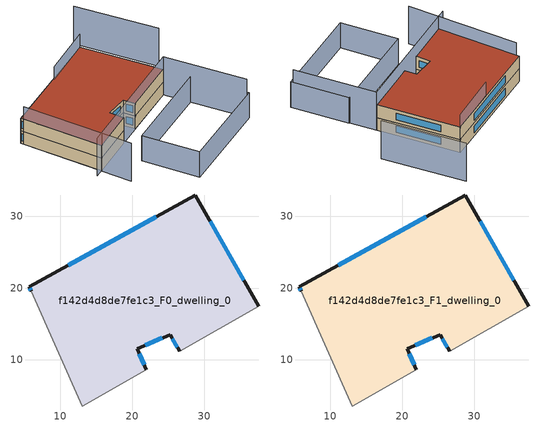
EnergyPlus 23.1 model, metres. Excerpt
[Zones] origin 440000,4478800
f142d4d8de7fe1c3_F0_dwelling_0
 floor ground (EU_floor_Construction): 28.76,32.96 37.6,17.44 26.58,11.22 25.28,13.51 20.71,11.57 21.96,8.61 13.05,3.57 5.92,19.55 5.67,20.15 z0
 wall outside (EU_wall_Construction): 21.96,8.61 20.71,11.57 25.28,13.51 26.58,11.22 / 37.6,17.44 28.76,32.96 5.67,20.15 5.92,19.55 z0:3
 wall adiabatic (EU_wall_Construction): 26.58,11.22 37.6,17.44 / 5.92,19.55 13.05,3.57 21.96,8.61 z0:3
 window (EU_Window_Construction): 25.58,12.97 26.28,11.76 / 21.78,12.03 24.21,13.06 / 21.66,9.3 21,10.88 / 5.73,20.01 5.86,19.69 / 23.35,29.96 11.07,23.15 / 35.53,21.08 30.83,29.33 z0.7:2.3
f142d4d8de7fe1c3_F1_dwelling_0
 floor to f142d4d8de7fe1c3_F0_dwelling_0 (EU_floor_Construction): 28.76,32.96 37.6,17.44 26.58,11.22 25.28,13.51 20.71,11.57 21.96,8.61 13.05,3.57 5.92,19.55 5.67,20.15 z3
 wall outside (EU_wall_Construction): 21.96,8.61 20.71,11.57 25.28,13.51 26.58,11.22 / 37.6,17.44 28.76,32.96 5.67,20.15 5.92,19.55 z3:6
 wall adiabatic (EU_wall_Construction): 26.58,11.22 37.6,17.44 / 5.92,19.55 13.05,3.57 21.96,8.61 z3:6
 window (EU_Window_Construction): 25.58,12.97 26.28,11.76 / 21.78,12.03 24.21,13.06 / 21.66,9.3 21,10.88 / 5.73,20.01 5.86,19.69 / 23.35,29.96 11.07,23.15 / 35.53,21.08 30.83,29.33 z3.7:5.3
 roof outside (EU_roof_Construction): 26.58,11.22 37.6,17.44 28.76,32.96 5.67,20.15 5.92,19.55 13.05,3.57 21.96,8.61 20.71,11.57 25.28,13.51 z6
shading: 21.34,1.81 40.61,12.45 / 40.61,12.45 46.68,1.47 / 46.68,1.47 27.4,-9.17 / 27.4,-9.17 21.34,1.81 z0:6; 11.41,2.65 37.6,17.45 / 37.6,17.45 46.4,1.9 / 5.92,19.55 15.77,-2.54 / 42.42,25.73 33.37,41.39 / 28.76,32.96 18.41,26.97 z0:9
[Building]
EU S2 Campaign: North Axis=0; Terrain=City; Solar Distribution=FullExterior
[Site:Location]
Madrid: Latitude=40.5; Longitude=-3.5; Time Zone=1; Elevation=609
[SizingPeriod:WeatherFileDays]
AnnualSizingPeriod: Begin Month=1; Begin Day of Month=1; End Month=12; End Day of Month=31; Day of Week for Start Day=Monday; Use Weather File Daylight Saving Period=No; Use Weather File Rain and Snow Indicators=No
[MATERIAL]
EU_InternalMass_Material: Roughness=MediumRough; Thickness=0.1; Conductivity=1; Density=1800; Specific Heat=900; Thermal Absorptance=0.9; Solar Absorptance=0.7; Visible Absorptance=0.7
[MATERIAL:NOMASS] Roughness=MediumRough; Thermal Absorptance=0.9; Solar Absorptance=0.7; Visible Absorptance=0.7
Name | Thermal Resistance
EU_wall_NoMass | 0.419739
EU_roof_NoMass | 0.352165
EU_floor_NoMass | 0.608284
[WINDOWMATERIAL:SIMPLEGLAZINGSYSTEM]
EU_Window_SimpleGlazing: UFactor=4.8352; Solar Heat Gain Coefficient=0.85; Visible Transmittance=0.85
[CONSTRUCTION]
EU_wall_Construction: EU_wall_NoMass
EU_roof_Construction: EU_roof_NoMass
EU_floor_Construction: EU_floor_NoMass
EU_Window_Construction: EU_Window_SimpleGlazing
EU_InternalMass_Construction: EU_InternalMass_Material
[ZONE] Type=1; Multiplier=1; Ceiling Height=autocalculate; Volume=1426.83; Floor Area=autocalculate; Part of Total Floor Area=Yes
f142d4d8de7fe1c3_F0_dwelling_0; f142d4d8de7fe1c3_F1_dwelling_0
[INTERNALMASS] Construction=EU_InternalMass_Construction; Surface Area=475.611
Name | Zone or ZoneList
f142d4d8de7fe1c3_F0_dwelling_0_EU_InternalMass | f142d4d8de7fe1c3_F0_dwelling_0
f142d4d8de7fe1c3_F1_dwelling_0_EU_InternalMass | f142d4d8de7fe1c3_F1_dwelling_0
[OTHEREQUIPMENT] Fuel Type=Electricity; Design Level Calculation Method=Watts/Area; Power per Zone Floor Area=1; Fraction Latent=0; Fraction Radiant=0; Fraction Lost=0; Carbon Dioxide Generation Rate=0; EndUse Subcategory=EU_Step8_InternalGains
Name | Zone or ZoneList or Space or SpaceList | Schedule
EU_Step8_InternalGain_f142d4d8de7fe1c3_F0_dwelling_0_f000 | f142d4d8de7fe1c3_F0_dwelling_0 | EU_Step8_GainSchedule_f142d4d8de7fe1c3_F0_dwelling_0_f000
EU_Step8_InternalGain_f142d4d8de7fe1c3_F1_dwelling_0_f000 | f142d4d8de7fe1c3_F1_dwelling_0 | EU_Step8_GainSchedule_f142d4d8de7fe1c3_F1_dwelling_0_f000
[ZONEVENTILATION:DESIGNFLOWRATE] Schedule=EU_AlwaysOn; Design Flow Rate Calculation Method=AirChanges/Hour; Air Changes per Hour=0.703302; Ventilation Type=Natural; Fan Pressure Rise=0; Fan Total Efficiency=1; Constant Term Coefficient=1; Temperature Term Coefficient=0; Velocity Term Coefficient=0; Velocity Squared Term Coefficient=0; Minimum Indoor Temperature=-100; Maximum Indoor Temperature=100; Delta Temperature=-100; Minimum Outdoor Temperature=-100; Maximum Outdoor Temperature=100; Maximum Wind Speed=40
Name | Zone or ZoneList or Space or SpaceList
EU_ConstantAir_f142d4d8de7fe1c3_F0_dwelling_0 | f142d4d8de7fe1c3_F0_dwelling_0
EU_ConstantAir_f142d4d8de7fe1c3_F1_dwelling_0 | f142d4d8de7fe1c3_F1_dwelling_0
[HVACTEMPLATE:THERMOSTAT] Constant Heating Setpoint=20; Constant Cooling Setpoint=50
EU_HeatOnly_f142d4d8de7fe1c3_F0_dwelling_0; EU_HeatOnly_f142d4d8de7fe1c3_F1_dwelling_0
[HVACTEMPLATE:ZONE:IDEALLOADSAIRSYSTEM] System Availability Schedule=EU_AlwaysOn; Maximum Heating Supply Air Temperature=50; Minimum Cooling Supply Air Temperature=13; Maximum Heating Supply Air Humidity Ratio=0.0156; Minimum Cooling Supply Air Humidity Ratio=0.0077; Heating Limit=NoLimit; Cooling Limit=NoLimit; Heating Availability Schedule=EU_AlwaysOn; Cooling Availability Schedule=EU_CoolingOff; Dehumidification Control Type=ConstantSensibleHeatRatio; Cooling Sensible Heat Ratio=0.7; Dehumidification Setpoint=60; Humidification Control Type=None; Humidification Setpoint=30; Outdoor Air Method=None; Outdoor Air Flow Rate per Person=0.00944; Outdoor Air Flow Rate per Zone Floor Area=0; Outdoor Air Flow Rate per Zone=0; Demand Controlled Ventilation Type=None; Outdoor Air Economizer Type=NoEconomizer; Heat Recovery Type=None; Sensible Heat Recovery Effectiveness=0.7; Latent Heat Recovery Effectiveness=0.65
Name | Template Thermostat
f142d4d8de7fe1c3_F0_dwelling_0 | EU_HeatOnly_f142d4d8de7fe1c3_F0_dwelling_0
f142d4d8de7fe1c3_F1_dwelling_0 | EU_HeatOnly_f142d4d8de7fe1c3_F1_dwelling_0
[SIZING:ZONE] Zone Cooling Design Supply Air Temperature Input Method=SupplyAirTemperature; Zone Cooling Design Supply Air Temperature=13; Zone Heating Design Supply Air Temperature Input Method=SupplyAirTemperature; Zone Heating Design Supply Air Temperature=50; Zone Cooling Design Supply Air Humidity Ratio=0.008; Zone Heating Design Supply Air Humidity Ratio=0.008; Cooling Design Air Flow Method=DesignDay; Cooling Design Air Flow Rate=0; Cooling Minimum Air Flow per Zone Floor Area=0.000762; Cooling Minimum Air Flow=0; Cooling Minimum Air Flow Fraction=0.2; Heating Design Air Flow Method=DesignDay; Heating Design Air Flow Rate=0; Heating Maximum Air Flow per Zone Floor Area=0.002032; Heating Maximum Air Flow=0.141576; Heating Maximum Air Flow Fraction=0.3; Account for Dedicated Outdoor Air System=No; Dedicated Outdoor Air System Control Strategy=NeutralSupplyAir; Dedicated Outdoor Air Low Setpoint Temperature for Design=autosize; Dedicated Outdoor Air High Setpoint Temperature for Design=autosize; Zone Load Sizing Method=Sensible Load Only No Latent Load; Zone Latent Cooling Design Supply Air Humidity Ratio Input Method=HumidityRatioDifference; Zone Cooling Design Supply Air Humidity Ratio Difference=0.005; Zone Latent Heating Design Supply Air Humidity Ratio Input Method=HumidityRatioDifference; Zone Humidification Design Supply Air Humidity Ratio Difference=0.005
f142d4d8de7fe1c3_F0_dwelling_0; f142d4d8de7fe1c3_F1_dwelling_0
[SCHEDULE:CONSTANT]
Name | Hourly Value
EU_AlwaysOn | 1
EU_CoolingOff | 0
[SCHEDULE:FILE] Column Number=1; Rows to Skip at Top=0; Number of Hours of Data=8760; Column Separator=Comma; Interpolate to Timestep=No; Minutes per Item=60; Adjust Schedule for Daylight Savings=Yes
Name | File
EU_Step8_GainSchedule_f142d4d8de7fe1c3_F0_dwelling_0_f000 | ../../schedules/f142d4d8de7fe1c3/f142d4d8de7fe1c3_F0_dwelling_0_f000_gain.csv
EU_Step8_GainSchedule_f142d4d8de7fe1c3_F1_dwelling_0_f000 | ../../schedules/f142d4d8de7fe1c3/f142d4d8de7fe1c3_F1_dwelling_0_f000_gain.csv
